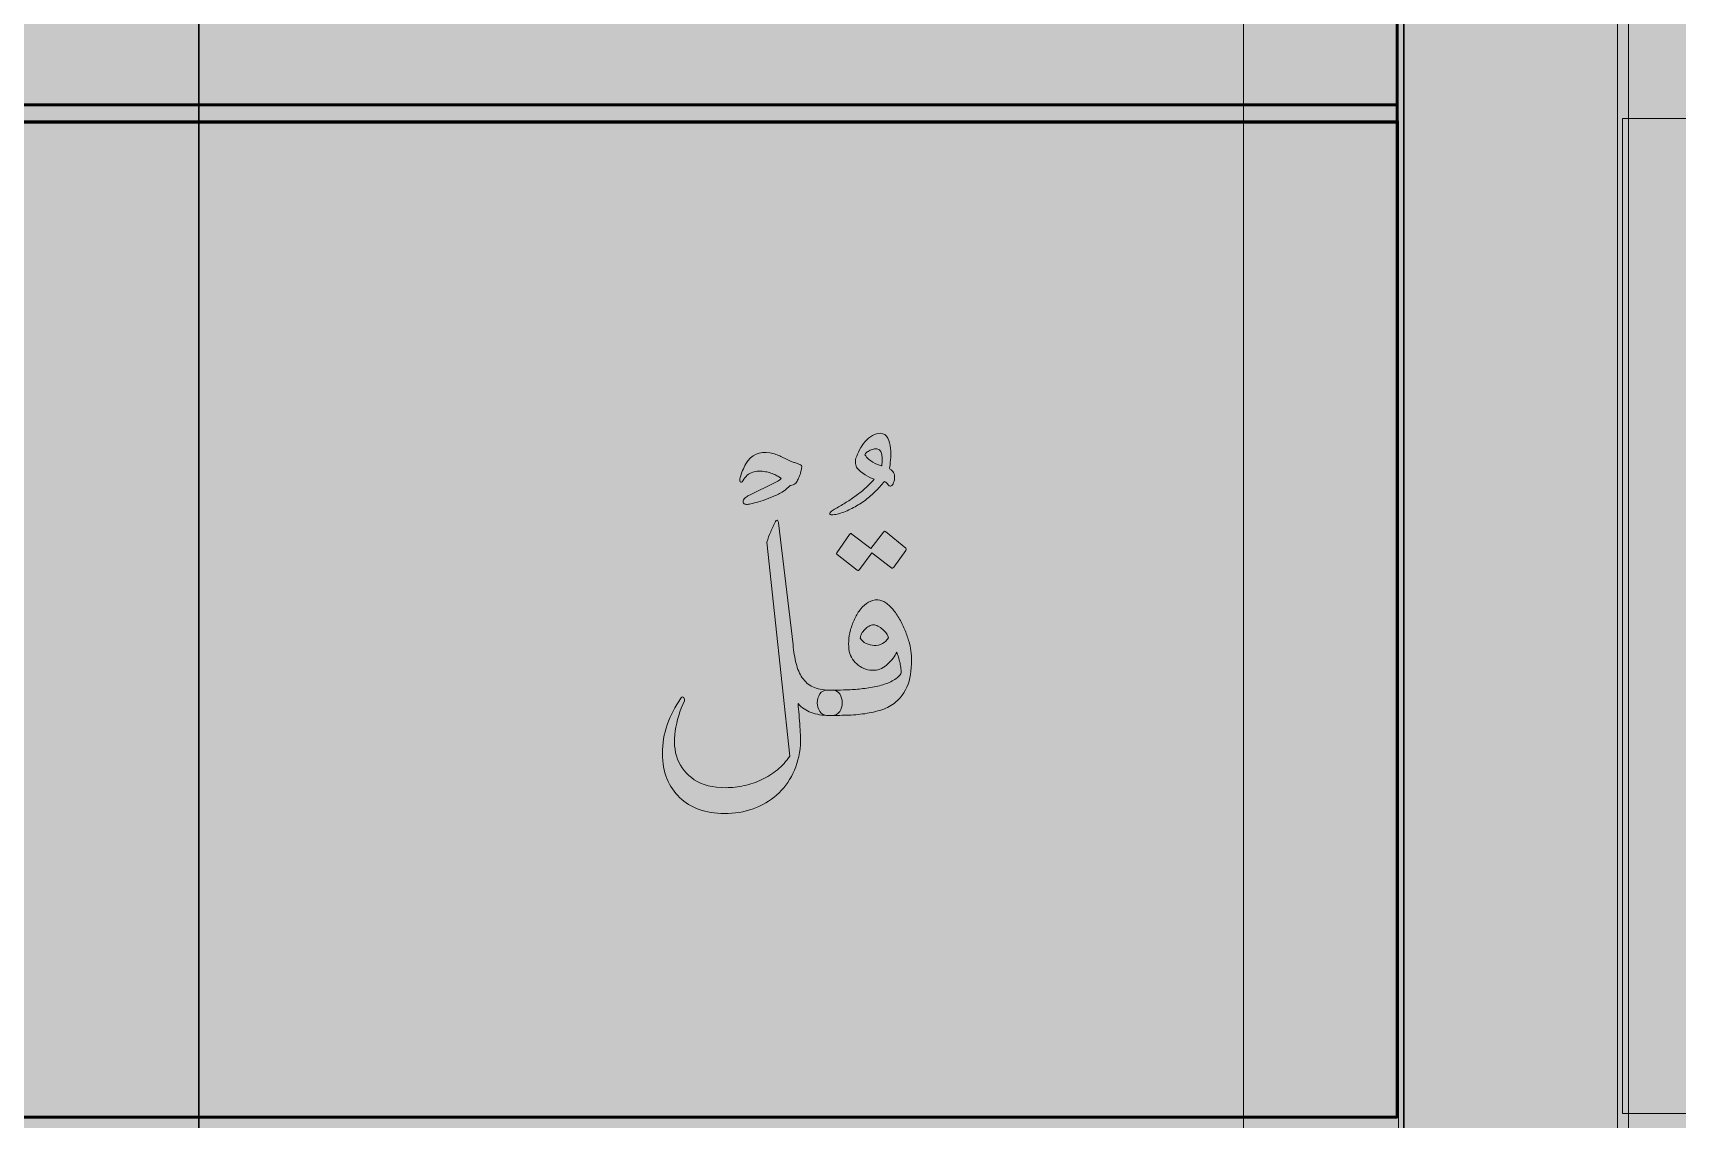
# Model space of a CAD drawing. Header units: inches. Extents: x -1481 to -429, y -1676 to -696.
# Drawn here: x -800.4 to -747.1, y -832.6 to -797.4 of the extents above; entities that cross this region are included whole.
import ezdxf

# ---------------------------------------------------------------- set-up
doc = ezdxf.new("R2010")
doc.units = ezdxf.units.IN
doc.header["$MEASUREMENT"] = 0
doc.layers.add('Layer 1', color=7, linetype='Continuous')

# ---------------------------------------------------------------- blocks, each defined once
blk = doc.blocks.new('block 233')
at = {"layer": 'Layer 1', "true_color": 0x009344}
h = blk.add_hatch(color=114, dxfattribs=at)
h.dxf.hatch_style = 2
h.paths.add_polyline_path([(-693.785, -985.727), (-933.785, -985.727), (-933.785, -695.727), (-693.785, -695.727)])
blk = doc.blocks.new('block 299')
at = {"layer": 'Layer 1', "color": 40, "lineweight": 30, "true_color": 0xf9a01b}
blk.add_lwpolyline([(-834.071, -776.717), (-795.008, -776.717), (-795.008, -979.845), (-834.071, -979.845), (-834.071, -776.717)], dxfattribs=at)
at = {"layer": 'Layer 1', "lineweight": 0}
blk.add_lwpolyline([(-910.189, -800.206), (-756.124, -800.206), (-756.124, -962.906), (-910.189, -962.906), (-910.189, -800.206)], dxfattribs=at)
at = {"layer": 'Layer 1', "color": 40, "lineweight": 30, "true_color": 0xf9a01b}
blk.add_open_spline([(-795.008, -776.717), (-795.008, -776.717), (-772.392, -776.717), (-772.392, -776.717), (-763.308, -776.717), (-755.945, -783.712), (-755.945, -792.342), (-755.945, -792.342), (-755.945, -979.845), (-755.945, -979.845), (-755.945, -979.845), (-795.008, -979.845), (-795.008, -979.845), (-795.008, -979.845), (-795.008, -776.717), (-795.008, -776.717)], degree=3, knots=[0, 0, 0, 0, 1, 1, 1, 2, 2, 2, 3, 3, 3, 4, 4, 4, 5, 5, 5, 5], dxfattribs=at)
blk = doc.blocks.new('block 298')
at = {"layer": 'Layer 1', "true_color": 0x49c6ea}
h = blk.add_hatch(color=133, dxfattribs=at)
h.dxf.hatch_style = 2
h.paths.add_polyline_path([(-918.978, -972.482), (-748.663, -972.482), (-748.663, -755.291), (-918.978, -755.291)])
h = blk.add_hatch(color=133, dxfattribs=at)
h.dxf.hatch_style = 2
h.paths.add_polyline_path([(-907.24, -967.404), (-761.143, -967.404), (-761.143, -765.838), (-907.24, -765.838)])
at = {"layer": 'Layer 1', "true_color": 0xffed96}
h = blk.add_hatch(color=41, dxfattribs=at)
h.dxf.hatch_style = 2
h.paths.add_polyline_path([(-756.165, -783.387), (-911.867, -783.387), (-911.867, -799.689), (-756.165, -799.689)])
at = {"layer": 'Layer 1', "true_color": 0xfff4c8}
h = blk.add_hatch(color=254, dxfattribs=at)
h.dxf.hatch_style = 2
h.paths.add_polyline_path([(-756.165, -799.689), (-904.844, -799.689), (-904.844, -800.24), (-756.165, -800.24)])
h = blk.add_hatch(color=254, dxfattribs=at)
h.dxf.hatch_style = 2
h.paths.add_polyline_path([(-911.867, -832.51), (-756.164, -832.51), (-756.164, -800.247), (-911.867, -800.247)])
at = {"layer": 'Layer 1', "lineweight": 0}
for points in [[(-918.978, -972.482), (-748.663, -972.482), (-748.663, -755.291), (-918.978, -755.291), (-918.978, -972.482)], [(-918.978, -972.482), (-748.663, -972.482), (-748.663, -755.291), (-918.978, -755.291), (-918.978, -972.482)], [(-907.24, -967.404), (-761.143, -967.404), (-761.143, -765.838), (-907.24, -765.838), (-907.24, -967.404)], [(-756.165, -783.387), (-911.867, -783.387), (-911.867, -799.689), (-756.165, -799.689), (-756.165, -783.387)], [(-756.165, -799.689), (-904.844, -799.689), (-904.844, -800.24), (-756.165, -800.24), (-756.165, -799.689)], [(-911.867, -832.51), (-756.164, -832.51), (-756.164, -800.247), (-911.867, -800.247), (-911.867, -832.51)]]:
    blk.add_lwpolyline(points, dxfattribs=at)
at = {"layer": 'Layer 1', "color": 44, "lineweight": 53, "true_color": 0xaf7e09}
for points in [[(-756.165, -783.387), (-911.867, -783.387), (-911.867, -799.689), (-756.165, -799.689), (-756.165, -783.387)], [(-756.165, -799.689), (-904.844, -799.689), (-904.844, -800.24), (-756.165, -800.24), (-756.165, -799.689)], [(-911.867, -832.51), (-756.164, -832.51), (-756.164, -800.247), (-911.867, -800.247), (-911.867, -832.51)]]:
    blk.add_lwpolyline(points, dxfattribs=at)
at = {"layer": 'Layer 1'}
blk.add_blockref('block 299', (0, 0), dxfattribs=at)
blk = doc.blocks.new('block 303')
at = {"layer": 'Layer 1', "lineweight": 0}
blk.add_lwpolyline([(-918.978, -972.482), (-748.663, -972.482), (-748.663, -755.291), (-918.978, -755.291), (-918.978, -972.482)], dxfattribs=at)
blk = doc.blocks.new('block 341')
at = {"layer": 'Layer 1', "true_color": 0x231f20}
h = blk.add_hatch(color=250, dxfattribs=at)
h.dxf.hatch_style = 2
edge = h.paths.add_edge_path()
edge.add_spline(control_points=[(-775.459, -811.412), (-775.466, -811.436), (-775.474, -811.478), (-775.485, -811.538), (-775.495, -811.597), (-775.513, -811.657), (-775.537, -811.716), (-775.558, -811.765), (-775.579, -811.813), (-775.6, -811.861), (-775.621, -811.908), (-775.649, -811.945), (-775.684, -811.973), (-775.691, -811.987), (-775.711, -811.999), (-775.744, -812.01), (-775.778, -812.02), (-775.805, -812.026), (-775.826, -812.026), (-775.829, -812.026), (-775.841, -812.035), (-775.86, -812.052), (-775.879, -812.07), (-775.902, -812.09), (-775.928, -812.112), (-775.954, -812.135), (-775.98, -812.157), (-776.004, -812.178), (-776.029, -812.199), (-776.048, -812.213), (-776.062, -812.22), (-776.167, -812.283), (-776.276, -812.339), (-776.39, -812.388), (-776.504, -812.437), (-776.613, -812.479), (-776.718, -812.514), (-776.823, -812.549), (-776.918, -812.577), (-777.002, -812.598), (-777.085, -812.619), (-777.15, -812.633), (-777.196, -812.64), (-777.241, -812.647), (-777.28, -812.645), (-777.311, -812.635), (-777.343, -812.624), (-777.362, -812.598), (-777.369, -812.556), (-777.372, -812.535), (-777.367, -812.514), (-777.353, -812.493), (-777.339, -812.472), (-777.322, -812.452), (-777.301, -812.433), (-777.28, -812.414), (-777.259, -812.397), (-777.238, -812.383), (-777.217, -812.369), (-777.199, -812.358), (-777.185, -812.351), (-777.185, -812.351), (-776.33, -811.931), (-776.33, -811.931), (-776.26, -811.9), (-776.21, -811.872), (-776.18, -811.848), (-776.15, -811.823), (-776.135, -811.807), (-776.135, -811.8), (-776.135, -811.797), (-776.151, -811.784), (-776.183, -811.763), (-776.214, -811.742), (-776.255, -811.72), (-776.303, -811.695), (-776.353, -811.671), (-776.407, -811.648), (-776.466, -811.627), (-776.526, -811.606), (-776.584, -811.592), (-776.639, -811.585), (-776.79, -811.557), (-776.928, -811.562), (-777.054, -811.601), (-777.18, -811.639), (-777.288, -811.732), (-777.379, -811.879), (-777.411, -811.928), (-777.437, -811.937), (-777.458, -811.908), (-777.479, -811.878), (-777.481, -811.833), (-777.463, -811.774), (-777.439, -811.697), (-777.412, -811.621), (-777.382, -811.546), (-777.352, -811.47), (-777.318, -811.4), (-777.28, -811.333), (-777.098, -811.029), (-776.837, -810.908), (-776.498, -810.971), (-776.428, -810.985), (-776.364, -811.002), (-776.306, -811.023), (-776.248, -811.044), (-776.193, -811.067), (-776.141, -811.092), (-776.088, -811.116), (-776.035, -811.142), (-775.981, -811.17), (-775.927, -811.198), (-775.868, -811.226), (-775.805, -811.254), (-775.791, -811.262), (-775.765, -811.27), (-775.726, -811.28), (-775.688, -811.291), (-775.649, -811.303), (-775.611, -811.317), (-775.572, -811.331), (-775.537, -811.346), (-775.506, -811.362), (-775.474, -811.378), (-775.459, -811.394), (-775.459, -811.412)], knot_values=[0, 0, 0, 0, 1, 1, 1, 2, 2, 2, 3, 3, 3, 4, 4, 4, 5, 5, 5, 6, 6, 6, 7, 7, 7, 8, 8, 8, 9, 9, 9, 10, 10, 10, 11, 11, 11, 12, 12, 12, 13, 13, 13, 14, 14, 14, 15, 15, 15, 16, 16, 16, 17, 17, 17, 18, 18, 18, 19, 19, 19, 20, 20, 20, 21, 21, 21, 22, 22, 22, 23, 23, 23, 24, 24, 24, 25, 25, 25, 26, 26, 26, 27, 27, 27, 28, 28, 28, 29, 29, 29, 30, 30, 30, 31, 31, 31, 32, 32, 32, 33, 33, 33, 34, 34, 34, 35, 35, 35, 36, 36, 36, 37, 37, 37, 38, 38, 38, 39, 39, 39, 40, 40, 40, 41, 41, 41, 42, 42, 42, 42], degree=3, periodic=1)
at = {"layer": 'Layer 1', "lineweight": 0}
blk.add_open_spline([(-775.459, -811.412), (-775.466, -811.436), (-775.474, -811.478), (-775.485, -811.538), (-775.495, -811.597), (-775.513, -811.657), (-775.537, -811.716), (-775.558, -811.765), (-775.579, -811.813), (-775.6, -811.861), (-775.621, -811.908), (-775.649, -811.945), (-775.684, -811.973), (-775.691, -811.987), (-775.711, -811.999), (-775.744, -812.01), (-775.778, -812.02), (-775.805, -812.026), (-775.826, -812.026), (-775.829, -812.026), (-775.841, -812.035), (-775.86, -812.052), (-775.879, -812.07), (-775.902, -812.09), (-775.928, -812.112), (-775.954, -812.135), (-775.98, -812.157), (-776.004, -812.178), (-776.029, -812.199), (-776.048, -812.213), (-776.062, -812.22), (-776.167, -812.283), (-776.276, -812.339), (-776.39, -812.388), (-776.504, -812.437), (-776.613, -812.479), (-776.718, -812.514), (-776.823, -812.549), (-776.918, -812.577), (-777.002, -812.598), (-777.085, -812.619), (-777.15, -812.633), (-777.196, -812.64), (-777.241, -812.647), (-777.28, -812.645), (-777.311, -812.635), (-777.343, -812.624), (-777.362, -812.598), (-777.369, -812.556), (-777.372, -812.535), (-777.367, -812.514), (-777.353, -812.493), (-777.339, -812.472), (-777.322, -812.452), (-777.301, -812.433), (-777.28, -812.414), (-777.259, -812.397), (-777.238, -812.383), (-777.217, -812.369), (-777.199, -812.358), (-777.185, -812.351), (-777.185, -812.351), (-776.33, -811.931), (-776.33, -811.931), (-776.26, -811.9), (-776.21, -811.872), (-776.18, -811.848), (-776.15, -811.823), (-776.135, -811.807), (-776.135, -811.8), (-776.135, -811.797), (-776.151, -811.784), (-776.183, -811.763), (-776.214, -811.742), (-776.255, -811.72), (-776.303, -811.695), (-776.353, -811.671), (-776.407, -811.648), (-776.466, -811.627), (-776.526, -811.606), (-776.584, -811.592), (-776.639, -811.585), (-776.79, -811.557), (-776.928, -811.562), (-777.054, -811.601), (-777.18, -811.639), (-777.288, -811.732), (-777.379, -811.879), (-777.411, -811.928), (-777.437, -811.937), (-777.458, -811.908), (-777.479, -811.878), (-777.481, -811.833), (-777.463, -811.774), (-777.439, -811.697), (-777.412, -811.621), (-777.382, -811.546), (-777.352, -811.47), (-777.318, -811.4), (-777.28, -811.333), (-777.098, -811.029), (-776.837, -810.908), (-776.498, -810.971), (-776.428, -810.985), (-776.364, -811.002), (-776.306, -811.023), (-776.248, -811.044), (-776.193, -811.067), (-776.141, -811.092), (-776.088, -811.116), (-776.035, -811.142), (-775.981, -811.17), (-775.927, -811.198), (-775.868, -811.226), (-775.805, -811.254), (-775.791, -811.262), (-775.765, -811.27), (-775.726, -811.28), (-775.688, -811.291), (-775.649, -811.303), (-775.611, -811.317), (-775.572, -811.331), (-775.537, -811.346), (-775.506, -811.362), (-775.474, -811.378), (-775.459, -811.394), (-775.459, -811.412)], degree=3, knots=[0, 0, 0, 0, 1, 1, 1, 2, 2, 2, 3, 3, 3, 4, 4, 4, 5, 5, 5, 6, 6, 6, 7, 7, 7, 8, 8, 8, 9, 9, 9, 10, 10, 10, 11, 11, 11, 12, 12, 12, 13, 13, 13, 14, 14, 14, 15, 15, 15, 16, 16, 16, 17, 17, 17, 18, 18, 18, 19, 19, 19, 20, 20, 20, 21, 21, 21, 22, 22, 22, 23, 23, 23, 24, 24, 24, 25, 25, 25, 26, 26, 26, 27, 27, 27, 28, 28, 28, 29, 29, 29, 30, 30, 30, 31, 31, 31, 32, 32, 32, 33, 33, 33, 34, 34, 34, 35, 35, 35, 36, 36, 36, 37, 37, 37, 38, 38, 38, 39, 39, 39, 40, 40, 40, 41, 41, 41, 42, 42, 42, 42], dxfattribs=at)
blk = doc.blocks.new('block 342')
at = {"layer": 'Layer 1', "true_color": 0x231f20}
h = blk.add_hatch(color=250, dxfattribs=at)
h.dxf.hatch_style = 2
edge = h.paths.add_edge_path()
edge.add_spline(control_points=[(-774.406, -812.8), (-774.29, -812.733), (-774.176, -812.667), (-774.064, -812.6), (-773.952, -812.534), (-773.844, -812.462), (-773.739, -812.385), (-773.631, -812.308), (-773.524, -812.224), (-773.419, -812.133), (-773.314, -812.042), (-773.212, -811.939), (-773.114, -811.823), (-773.209, -811.796), (-773.309, -811.748), (-773.414, -811.682), (-773.519, -811.615), (-773.603, -811.544), (-773.666, -811.467), (-773.697, -811.428), (-773.716, -811.378), (-773.723, -811.317), (-773.73, -811.256), (-773.725, -811.199), (-773.708, -811.146), (-773.68, -811.062), (-773.64, -810.971), (-773.59, -810.874), (-773.539, -810.775), (-773.478, -810.686), (-773.408, -810.606), (-773.338, -810.525), (-773.261, -810.46), (-773.175, -810.409), (-773.089, -810.358), (-773.003, -810.335), (-772.915, -810.338), (-772.807, -810.345), (-772.728, -810.397), (-772.679, -810.493), (-772.63, -810.589), (-772.6, -810.7), (-772.59, -810.826), (-772.576, -810.952), (-772.575, -811.077), (-772.587, -811.199), (-772.599, -811.321), (-772.609, -811.411), (-772.616, -811.467), (-772.616, -811.484), (-772.611, -811.498), (-772.6, -811.509), (-772.558, -811.533), (-772.529, -811.556), (-772.513, -811.577), (-772.498, -811.598), (-772.485, -811.622), (-772.474, -811.65), (-772.453, -811.703), (-772.449, -811.766), (-772.461, -811.839), (-772.473, -811.913), (-772.495, -811.969), (-772.527, -812.007), (-772.555, -812.042), (-772.579, -812.059), (-772.6, -812.057), (-772.621, -812.055), (-772.642, -812.039), (-772.663, -812.007), (-772.681, -811.986), (-772.697, -811.966), (-772.713, -811.947), (-772.729, -811.927), (-772.752, -811.911), (-772.784, -811.897), (-772.882, -812.016), (-772.986, -812.13), (-773.096, -812.238), (-773.206, -812.347), (-773.323, -812.446), (-773.445, -812.537), (-773.571, -812.625), (-773.702, -812.704), (-773.839, -812.774), (-773.975, -812.844), (-774.119, -812.901), (-774.269, -812.947), (-774.329, -812.964), (-774.39, -812.975), (-774.453, -812.981), (-774.516, -812.986), (-774.551, -812.98), (-774.558, -812.962), (-774.565, -812.941), (-774.553, -812.916), (-774.521, -812.886), (-774.49, -812.857), (-774.451, -812.828), (-774.406, -812.8)], knot_values=[0, 0, 0, 0, 1, 1, 1, 2, 2, 2, 3, 3, 3, 4, 4, 4, 5, 5, 5, 6, 6, 6, 7, 7, 7, 8, 8, 8, 9, 9, 9, 10, 10, 10, 11, 11, 11, 12, 12, 12, 13, 13, 13, 14, 14, 14, 15, 15, 15, 16, 16, 16, 17, 17, 17, 18, 18, 18, 19, 19, 19, 20, 20, 20, 21, 21, 21, 22, 22, 22, 23, 23, 23, 24, 24, 24, 25, 25, 25, 26, 26, 26, 27, 27, 27, 28, 28, 28, 29, 29, 29, 30, 30, 30, 31, 31, 31, 32, 32, 32, 33, 33, 33, 33], degree=3, periodic=1)
edge = h.paths.add_edge_path()
edge.add_spline(control_points=[(-773.419, -811.036), (-773.345, -811.138), (-773.258, -811.217), (-773.157, -811.275), (-773.055, -811.333), (-772.962, -811.372), (-772.878, -811.393), (-772.878, -811.393), (-772.868, -811.393), (-772.868, -811.393), (-772.868, -811.365), (-772.866, -811.327), (-772.863, -811.28), (-772.859, -811.233), (-772.858, -811.185), (-772.86, -811.136), (-772.862, -811.087), (-772.869, -811.04), (-772.881, -810.994), (-772.893, -810.949), (-772.915, -810.91), (-772.947, -810.879), (-772.975, -810.854), (-773.014, -810.843), (-773.065, -810.845), (-773.115, -810.846), (-773.165, -810.856), (-773.214, -810.874), (-773.263, -810.891), (-773.308, -810.915), (-773.348, -810.944), (-773.388, -810.974), (-773.412, -811.005), (-773.419, -811.036)], knot_values=[0, 0, 0, 0, 1, 1, 1, 2, 2, 2, 3, 3, 3, 4, 4, 4, 5, 5, 5, 6, 6, 6, 7, 7, 7, 8, 8, 8, 9, 9, 9, 10, 10, 10, 11, 11, 11, 11], degree=3, periodic=1)
at = {"layer": 'Layer 1', "lineweight": 0}
for points, knots in [([(-774.406, -812.8), (-774.29, -812.733), (-774.176, -812.667), (-774.064, -812.6), (-773.952, -812.534), (-773.844, -812.462), (-773.739, -812.385), (-773.631, -812.308), (-773.524, -812.224), (-773.419, -812.133), (-773.314, -812.042), (-773.212, -811.939), (-773.114, -811.823), (-773.209, -811.796), (-773.309, -811.748), (-773.414, -811.682), (-773.519, -811.615), (-773.603, -811.544), (-773.666, -811.467), (-773.697, -811.428), (-773.716, -811.378), (-773.723, -811.317), (-773.73, -811.256), (-773.725, -811.199), (-773.708, -811.146), (-773.68, -811.062), (-773.64, -810.971), (-773.59, -810.874), (-773.539, -810.775), (-773.478, -810.686), (-773.408, -810.606), (-773.338, -810.525), (-773.261, -810.46), (-773.175, -810.409), (-773.089, -810.358), (-773.003, -810.335), (-772.915, -810.338), (-772.807, -810.345), (-772.728, -810.397), (-772.679, -810.493), (-772.63, -810.589), (-772.6, -810.7), (-772.59, -810.826), (-772.576, -810.952), (-772.575, -811.077), (-772.587, -811.199), (-772.599, -811.321), (-772.609, -811.411), (-772.616, -811.467), (-772.616, -811.484), (-772.611, -811.498), (-772.6, -811.509), (-772.558, -811.533), (-772.529, -811.556), (-772.513, -811.577), (-772.498, -811.598), (-772.485, -811.622), (-772.474, -811.65), (-772.453, -811.703), (-772.449, -811.766), (-772.461, -811.839), (-772.473, -811.913), (-772.495, -811.969), (-772.527, -812.007), (-772.555, -812.042), (-772.579, -812.059), (-772.6, -812.057), (-772.621, -812.055), (-772.642, -812.039), (-772.663, -812.007), (-772.681, -811.986), (-772.697, -811.966), (-772.713, -811.947), (-772.729, -811.927), (-772.752, -811.911), (-772.784, -811.897), (-772.882, -812.016), (-772.986, -812.13), (-773.096, -812.238), (-773.206, -812.347), (-773.323, -812.446), (-773.445, -812.537), (-773.571, -812.625), (-773.702, -812.704), (-773.839, -812.774), (-773.975, -812.844), (-774.119, -812.901), (-774.269, -812.947), (-774.329, -812.964), (-774.39, -812.975), (-774.453, -812.981), (-774.516, -812.986), (-774.551, -812.98), (-774.558, -812.962), (-774.565, -812.941), (-774.553, -812.916), (-774.521, -812.886), (-774.49, -812.857), (-774.451, -812.828), (-774.406, -812.8)], [0, 0, 0, 0, 1, 1, 1, 2, 2, 2, 3, 3, 3, 4, 4, 4, 5, 5, 5, 6, 6, 6, 7, 7, 7, 8, 8, 8, 9, 9, 9, 10, 10, 10, 11, 11, 11, 12, 12, 12, 13, 13, 13, 14, 14, 14, 15, 15, 15, 16, 16, 16, 17, 17, 17, 18, 18, 18, 19, 19, 19, 20, 20, 20, 21, 21, 21, 22, 22, 22, 23, 23, 23, 24, 24, 24, 25, 25, 25, 26, 26, 26, 27, 27, 27, 28, 28, 28, 29, 29, 29, 30, 30, 30, 31, 31, 31, 32, 32, 32, 33, 33, 33, 33]), ([(-773.419, -811.036), (-773.345, -811.138), (-773.258, -811.217), (-773.157, -811.275), (-773.055, -811.333), (-772.962, -811.372), (-772.878, -811.393), (-772.878, -811.393), (-772.868, -811.393), (-772.868, -811.393), (-772.868, -811.365), (-772.866, -811.327), (-772.863, -811.28), (-772.859, -811.233), (-772.858, -811.185), (-772.86, -811.136), (-772.862, -811.087), (-772.869, -811.04), (-772.881, -810.994), (-772.893, -810.949), (-772.915, -810.91), (-772.947, -810.879), (-772.975, -810.854), (-773.014, -810.843), (-773.065, -810.845), (-773.115, -810.846), (-773.165, -810.856), (-773.214, -810.874), (-773.263, -810.891), (-773.308, -810.915), (-773.348, -810.944), (-773.388, -810.974), (-773.412, -811.005), (-773.419, -811.036)], [0, 0, 0, 0, 1, 1, 1, 2, 2, 2, 3, 3, 3, 4, 4, 4, 5, 5, 5, 6, 6, 6, 7, 7, 7, 8, 8, 8, 9, 9, 9, 10, 10, 10, 11, 11, 11, 11])]:
    blk.add_open_spline(points, degree=3, knots=knots, dxfattribs=at)
blk = doc.blocks.new('block 297')
at = {"layer": 'Layer 1', "true_color": 0x231f20}
h = blk.add_hatch(color=250, dxfattribs=at)
h.dxf.hatch_style = 2
edge = h.paths.add_edge_path()
edge.add_spline(control_points=[(-775.852, -820.804), (-775.852, -820.804), (-776.597, -813.871), (-776.597, -813.871), (-776.562, -813.755), (-776.52, -813.643), (-776.471, -813.532), (-776.422, -813.422), (-776.371, -813.309), (-776.319, -813.194), (-776.305, -813.169), (-776.287, -813.156), (-776.264, -813.154), (-776.241, -813.153), (-776.226, -813.182), (-776.219, -813.241), (-776.219, -813.241), (-775.747, -817.193), (-775.747, -817.193), (-775.726, -817.417), (-775.693, -817.62), (-775.647, -817.802), (-775.602, -817.984), (-775.535, -818.138), (-775.448, -818.264), (-775.36, -818.393), (-775.246, -818.492), (-775.106, -818.56), (-774.967, -818.629), (-774.792, -818.663), (-774.582, -818.663), (-774.582, -818.663), (-774.487, -818.663), (-774.487, -818.663), (-774.375, -818.663), (-774.291, -818.706), (-774.235, -818.791), (-774.179, -818.877), (-774.151, -818.972), (-774.151, -819.077), (-774.151, -819.179), (-774.179, -819.273), (-774.235, -819.358), (-774.291, -819.444), (-774.375, -819.487), (-774.487, -819.487), (-774.487, -819.487), (-774.582, -819.487), (-774.582, -819.487), (-774.799, -819.487), (-774.991, -819.455), (-775.159, -819.392), (-775.327, -819.329), (-775.469, -819.233), (-775.584, -819.104), (-775.574, -819.216), (-775.563, -819.337), (-775.553, -819.468), (-775.542, -819.6), (-775.533, -819.727), (-775.524, -819.852), (-775.515, -819.976), (-775.509, -820.09), (-775.505, -820.195), (-775.502, -820.3), (-775.502, -820.382), (-775.505, -820.442), (-775.533, -820.785), (-775.615, -821.093), (-775.749, -821.366), (-775.884, -821.639), (-776.061, -821.872), (-776.28, -822.066), (-776.498, -822.261), (-776.752, -822.409), (-777.041, -822.513), (-777.329, -822.616), (-777.642, -822.667), (-777.977, -822.667), (-778.275, -822.667), (-778.546, -822.623), (-778.791, -822.534), (-779.036, -822.444), (-779.247, -822.316), (-779.423, -822.148), (-779.6, -821.98), (-779.737, -821.776), (-779.835, -821.536), (-779.933, -821.297), (-779.982, -821.026), (-779.982, -820.725), (-779.982, -820.4), (-779.93, -820.088), (-779.825, -819.789), (-779.72, -819.489), (-779.573, -819.202), (-779.384, -818.925), (-779.363, -818.894), (-779.345, -818.879), (-779.329, -818.881), (-779.313, -818.882), (-779.3, -818.892), (-779.29, -818.909), (-779.279, -818.927), (-779.272, -818.947), (-779.269, -818.97), (-779.265, -818.993), (-779.265, -819.007), (-779.269, -819.014), (-779.415, -819.326), (-779.515, -819.65), (-779.568, -819.988), (-779.62, -820.326), (-779.594, -820.631), (-779.489, -820.904), (-779.384, -821.177), (-779.205, -821.399), (-778.951, -821.57), (-778.697, -821.742), (-778.354, -821.828), (-777.92, -821.828), (-777.724, -821.828), (-777.527, -821.806), (-777.329, -821.762), (-777.132, -821.718), (-776.942, -821.653), (-776.76, -821.568), (-776.578, -821.482), (-776.409, -821.375), (-776.253, -821.248), (-776.098, -821.12), (-775.964, -820.972), (-775.852, -820.804)], knot_values=[0, 0, 0, 0, 1, 1, 1, 2, 2, 2, 3, 3, 3, 4, 4, 4, 5, 5, 5, 6, 6, 6, 7, 7, 7, 8, 8, 8, 9, 9, 9, 10, 10, 10, 11, 11, 11, 12, 12, 12, 13, 13, 13, 14, 14, 14, 15, 15, 15, 16, 16, 16, 17, 17, 17, 18, 18, 18, 19, 19, 19, 20, 20, 20, 21, 21, 21, 22, 22, 22, 23, 23, 23, 24, 24, 24, 25, 25, 25, 26, 26, 26, 27, 27, 27, 28, 28, 28, 29, 29, 29, 30, 30, 30, 31, 31, 31, 32, 32, 32, 33, 33, 33, 34, 34, 34, 35, 35, 35, 36, 36, 36, 37, 37, 37, 38, 38, 38, 39, 39, 39, 40, 40, 40, 41, 41, 41, 42, 42, 42, 43, 43, 43, 44, 44, 44, 44], degree=3, periodic=1)
h = blk.add_hatch(color=250, dxfattribs=at)
h.dxf.hatch_style = 2
edge = h.paths.add_edge_path()
edge.add_spline(control_points=[(-774.579, -818.663), (-774.516, -818.663), (-774.423, -818.663), (-774.3, -818.663), (-774.178, -818.663), (-774.042, -818.659), (-773.891, -818.652), (-773.741, -818.645), (-773.583, -818.631), (-773.419, -818.61), (-773.254, -818.589), (-773.096, -818.56), (-772.944, -818.521), (-772.791, -818.483), (-772.654, -818.432), (-772.532, -818.369), (-772.409, -818.306), (-772.315, -818.227), (-772.248, -818.133), (-772.241, -818.091), (-772.241, -818.038), (-772.248, -817.975), (-772.255, -817.912), (-772.266, -817.848), (-772.28, -817.784), (-772.294, -817.719), (-772.31, -817.656), (-772.33, -817.595), (-772.349, -817.534), (-772.367, -817.482), (-772.385, -817.44), (-772.416, -817.503), (-772.456, -817.568), (-772.505, -817.634), (-772.554, -817.701), (-772.61, -817.762), (-772.673, -817.818), (-772.736, -817.874), (-772.805, -817.921), (-772.881, -817.959), (-772.956, -817.998), (-773.036, -818.019), (-773.12, -818.022), (-773.214, -818.029), (-773.305, -818.017), (-773.392, -817.986), (-773.48, -817.954), (-773.56, -817.911), (-773.631, -817.857), (-773.703, -817.803), (-773.764, -817.737), (-773.815, -817.66), (-773.866, -817.583), (-773.902, -817.499), (-773.923, -817.408), (-773.944, -817.31), (-773.951, -817.201), (-773.944, -817.08), (-773.937, -816.96), (-773.916, -816.837), (-773.883, -816.713), (-773.85, -816.589), (-773.805, -816.467), (-773.749, -816.348), (-773.693, -816.229), (-773.628, -816.124), (-773.553, -816.033), (-773.477, -815.942), (-773.393, -815.87), (-773.301, -815.815), (-773.208, -815.761), (-773.109, -815.736), (-773.004, -815.739), (-772.913, -815.743), (-772.824, -815.775), (-772.736, -815.836), (-772.649, -815.898), (-772.566, -815.977), (-772.487, -816.075), (-772.408, -816.173), (-772.336, -816.284), (-772.269, -816.409), (-772.203, -816.533), (-772.145, -816.658), (-772.096, -816.784), (-772.047, -816.91), (-772.007, -817.031), (-771.975, -817.149), (-771.944, -817.266), (-771.925, -817.368), (-771.918, -817.456), (-771.893, -817.792), (-771.917, -818.097), (-771.988, -818.371), (-772.06, -818.646), (-772.205, -818.874), (-772.421, -819.056), (-772.547, -819.161), (-772.697, -819.243), (-772.87, -819.3), (-773.043, -819.358), (-773.227, -819.401), (-773.421, -819.429), (-773.615, -819.457), (-773.812, -819.474), (-774.012, -819.479), (-774.211, -819.484), (-774.4, -819.487), (-774.579, -819.487), (-774.579, -819.487), (-774.626, -819.487), (-774.626, -819.487), (-774.738, -819.487), (-774.822, -819.444), (-774.878, -819.358), (-774.934, -819.272), (-774.962, -819.178), (-774.962, -819.075), (-774.962, -818.972), (-774.934, -818.877), (-774.878, -818.791), (-774.822, -818.706), (-774.738, -818.663), (-774.626, -818.663), (-774.626, -818.663), (-774.579, -818.663), (-774.579, -818.663)], knot_values=[0, 0, 0, 0, 1, 1, 1, 2, 2, 2, 3, 3, 3, 4, 4, 4, 5, 5, 5, 6, 6, 6, 7, 7, 7, 8, 8, 8, 9, 9, 9, 10, 10, 10, 11, 11, 11, 12, 12, 12, 13, 13, 13, 14, 14, 14, 15, 15, 15, 16, 16, 16, 17, 17, 17, 18, 18, 18, 19, 19, 19, 20, 20, 20, 21, 21, 21, 22, 22, 22, 23, 23, 23, 24, 24, 24, 25, 25, 25, 26, 26, 26, 27, 27, 27, 28, 28, 28, 29, 29, 29, 30, 30, 30, 31, 31, 31, 32, 32, 32, 33, 33, 33, 34, 34, 34, 35, 35, 35, 36, 36, 36, 37, 37, 37, 38, 38, 38, 39, 39, 39, 40, 40, 40, 41, 41, 41, 42, 42, 42, 42], degree=3, periodic=1)
edge = h.paths.add_edge_path()
edge.add_spline(control_points=[(-772.484, -814.679), (-772.502, -814.7), (-772.516, -814.712), (-772.526, -814.713), (-772.537, -814.715), (-772.556, -814.705), (-772.584, -814.684), (-772.584, -814.684), (-773.193, -814.212), (-773.193, -814.212), (-773.193, -814.212), (-773.592, -814.758), (-773.592, -814.758), (-773.616, -814.789), (-773.643, -814.795), (-773.671, -814.774), (-773.671, -814.774), (-774.321, -814.27), (-774.321, -814.27), (-774.346, -814.252), (-774.349, -814.233), (-774.332, -814.212), (-774.332, -814.212), (-773.917, -813.619), (-773.917, -813.619), (-773.903, -813.598), (-773.891, -813.587), (-773.881, -813.587), (-773.87, -813.587), (-773.858, -813.595), (-773.844, -813.608), (-773.844, -813.608), (-773.23, -814.076), (-773.23, -814.076), (-773.23, -814.076), (-772.81, -813.54), (-772.81, -813.54), (-772.789, -813.512), (-772.768, -813.507), (-772.747, -813.524), (-772.747, -813.524), (-772.096, -814.065), (-772.096, -814.065), (-772.072, -814.083), (-772.072, -814.107), (-772.096, -814.139), (-772.096, -814.139), (-772.484, -814.679), (-772.484, -814.679)], knot_values=[0, 0, 0, 0, 1, 1, 1, 2, 2, 2, 3, 3, 3, 4, 4, 4, 5, 5, 5, 6, 6, 6, 7, 7, 7, 8, 8, 8, 9, 9, 9, 10, 10, 10, 11, 11, 11, 12, 12, 12, 13, 13, 13, 14, 14, 14, 15, 15, 15, 16, 16, 16, 16], degree=3, periodic=1)
edge = h.paths.add_edge_path()
edge.add_spline(control_points=[(-772.658, -816.967), (-772.661, -816.926), (-772.68, -816.88), (-772.715, -816.831), (-772.75, -816.782), (-772.792, -816.737), (-772.841, -816.695), (-772.89, -816.653), (-772.942, -816.618), (-772.996, -816.59), (-773.05, -816.562), (-773.099, -816.548), (-773.14, -816.548), (-773.186, -816.548), (-773.233, -816.562), (-773.282, -816.59), (-773.331, -816.618), (-773.377, -816.653), (-773.419, -816.697), (-773.461, -816.741), (-773.496, -816.788), (-773.524, -816.839), (-773.552, -816.89), (-773.566, -816.936), (-773.566, -816.978), (-773.524, -817.055), (-773.462, -817.114), (-773.379, -817.154), (-773.297, -817.194), (-773.21, -817.215), (-773.117, -817.217), (-773.024, -817.219), (-772.936, -817.198), (-772.852, -817.156), (-772.768, -817.114), (-772.703, -817.051), (-772.658, -816.967)], knot_values=[0, 0, 0, 0, 1, 1, 1, 2, 2, 2, 3, 3, 3, 4, 4, 4, 5, 5, 5, 6, 6, 6, 7, 7, 7, 8, 8, 8, 9, 9, 9, 10, 10, 10, 11, 11, 11, 12, 12, 12, 12], degree=3, periodic=1)
at = {"layer": 'Layer 1', "lineweight": 0}
blk.add_lwpolyline([(-918.978, -972.482), (-748.663, -972.482), (-748.663, -755.291), (-918.978, -755.291), (-918.978, -972.482)], dxfattribs=at)
for points, knots in [([(-775.852, -820.804), (-775.852, -820.804), (-776.597, -813.871), (-776.597, -813.871), (-776.562, -813.755), (-776.52, -813.643), (-776.471, -813.532), (-776.422, -813.422), (-776.371, -813.309), (-776.319, -813.194), (-776.305, -813.169), (-776.287, -813.156), (-776.264, -813.154), (-776.241, -813.153), (-776.226, -813.182), (-776.219, -813.241), (-776.219, -813.241), (-775.747, -817.193), (-775.747, -817.193), (-775.726, -817.417), (-775.693, -817.62), (-775.647, -817.802), (-775.602, -817.984), (-775.535, -818.138), (-775.448, -818.264), (-775.36, -818.393), (-775.246, -818.492), (-775.106, -818.56), (-774.967, -818.629), (-774.792, -818.663), (-774.582, -818.663), (-774.582, -818.663), (-774.487, -818.663), (-774.487, -818.663), (-774.375, -818.663), (-774.291, -818.706), (-774.235, -818.791), (-774.179, -818.877), (-774.151, -818.972), (-774.151, -819.077), (-774.151, -819.179), (-774.179, -819.273), (-774.235, -819.358), (-774.291, -819.444), (-774.375, -819.487), (-774.487, -819.487), (-774.487, -819.487), (-774.582, -819.487), (-774.582, -819.487), (-774.799, -819.487), (-774.991, -819.455), (-775.159, -819.392), (-775.327, -819.329), (-775.469, -819.233), (-775.584, -819.104), (-775.574, -819.216), (-775.563, -819.337), (-775.553, -819.468), (-775.542, -819.6), (-775.533, -819.727), (-775.524, -819.852), (-775.515, -819.976), (-775.509, -820.09), (-775.505, -820.195), (-775.502, -820.3), (-775.502, -820.382), (-775.505, -820.442), (-775.533, -820.785), (-775.615, -821.093), (-775.749, -821.366), (-775.884, -821.639), (-776.061, -821.872), (-776.28, -822.066), (-776.498, -822.261), (-776.752, -822.409), (-777.041, -822.513), (-777.329, -822.616), (-777.642, -822.667), (-777.977, -822.667), (-778.275, -822.667), (-778.546, -822.623), (-778.791, -822.534), (-779.036, -822.444), (-779.247, -822.316), (-779.423, -822.148), (-779.6, -821.98), (-779.737, -821.776), (-779.835, -821.536), (-779.933, -821.297), (-779.982, -821.026), (-779.982, -820.725), (-779.982, -820.4), (-779.93, -820.088), (-779.825, -819.789), (-779.72, -819.489), (-779.573, -819.202), (-779.384, -818.925), (-779.363, -818.894), (-779.345, -818.879), (-779.329, -818.881), (-779.313, -818.882), (-779.3, -818.892), (-779.29, -818.909), (-779.279, -818.927), (-779.272, -818.947), (-779.269, -818.97), (-779.265, -818.993), (-779.265, -819.007), (-779.269, -819.014), (-779.415, -819.326), (-779.515, -819.65), (-779.568, -819.988), (-779.62, -820.326), (-779.594, -820.631), (-779.489, -820.904), (-779.384, -821.177), (-779.205, -821.399), (-778.951, -821.57), (-778.697, -821.742), (-778.354, -821.828), (-777.92, -821.828), (-777.724, -821.828), (-777.527, -821.806), (-777.329, -821.762), (-777.132, -821.718), (-776.942, -821.653), (-776.76, -821.568), (-776.578, -821.482), (-776.409, -821.375), (-776.253, -821.248), (-776.098, -821.12), (-775.964, -820.972), (-775.852, -820.804)], [0, 0, 0, 0, 1, 1, 1, 2, 2, 2, 3, 3, 3, 4, 4, 4, 5, 5, 5, 6, 6, 6, 7, 7, 7, 8, 8, 8, 9, 9, 9, 10, 10, 10, 11, 11, 11, 12, 12, 12, 13, 13, 13, 14, 14, 14, 15, 15, 15, 16, 16, 16, 17, 17, 17, 18, 18, 18, 19, 19, 19, 20, 20, 20, 21, 21, 21, 22, 22, 22, 23, 23, 23, 24, 24, 24, 25, 25, 25, 26, 26, 26, 27, 27, 27, 28, 28, 28, 29, 29, 29, 30, 30, 30, 31, 31, 31, 32, 32, 32, 33, 33, 33, 34, 34, 34, 35, 35, 35, 36, 36, 36, 37, 37, 37, 38, 38, 38, 39, 39, 39, 40, 40, 40, 41, 41, 41, 42, 42, 42, 43, 43, 43, 44, 44, 44, 44]), ([(-772.484, -814.679), (-772.502, -814.7), (-772.516, -814.712), (-772.526, -814.713), (-772.537, -814.715), (-772.556, -814.705), (-772.584, -814.684), (-772.584, -814.684), (-773.193, -814.212), (-773.193, -814.212), (-773.193, -814.212), (-773.592, -814.758), (-773.592, -814.758), (-773.616, -814.789), (-773.643, -814.795), (-773.671, -814.774), (-773.671, -814.774), (-774.321, -814.27), (-774.321, -814.27), (-774.346, -814.252), (-774.349, -814.233), (-774.332, -814.212), (-774.332, -814.212), (-773.917, -813.619), (-773.917, -813.619), (-773.903, -813.598), (-773.891, -813.587), (-773.881, -813.587), (-773.87, -813.587), (-773.858, -813.595), (-773.844, -813.608), (-773.844, -813.608), (-773.23, -814.076), (-773.23, -814.076), (-773.23, -814.076), (-772.81, -813.54), (-772.81, -813.54), (-772.789, -813.512), (-772.768, -813.507), (-772.747, -813.524), (-772.747, -813.524), (-772.096, -814.065), (-772.096, -814.065), (-772.072, -814.083), (-772.072, -814.107), (-772.096, -814.139), (-772.096, -814.139), (-772.484, -814.679), (-772.484, -814.679)], [0, 0, 0, 0, 1, 1, 1, 2, 2, 2, 3, 3, 3, 4, 4, 4, 5, 5, 5, 6, 6, 6, 7, 7, 7, 8, 8, 8, 9, 9, 9, 10, 10, 10, 11, 11, 11, 12, 12, 12, 13, 13, 13, 14, 14, 14, 15, 15, 15, 16, 16, 16, 16]), ([(-774.579, -818.663), (-774.516, -818.663), (-774.423, -818.663), (-774.3, -818.663), (-774.178, -818.663), (-774.042, -818.659), (-773.891, -818.652), (-773.741, -818.645), (-773.583, -818.631), (-773.419, -818.61), (-773.254, -818.589), (-773.096, -818.56), (-772.944, -818.521), (-772.791, -818.483), (-772.654, -818.432), (-772.532, -818.369), (-772.409, -818.306), (-772.315, -818.227), (-772.248, -818.133), (-772.241, -818.091), (-772.241, -818.038), (-772.248, -817.975), (-772.255, -817.912), (-772.266, -817.848), (-772.28, -817.784), (-772.294, -817.719), (-772.31, -817.656), (-772.33, -817.595), (-772.349, -817.534), (-772.367, -817.482), (-772.385, -817.44), (-772.416, -817.503), (-772.456, -817.568), (-772.505, -817.634), (-772.554, -817.701), (-772.61, -817.762), (-772.673, -817.818), (-772.736, -817.874), (-772.805, -817.921), (-772.881, -817.959), (-772.956, -817.998), (-773.036, -818.019), (-773.12, -818.022), (-773.214, -818.029), (-773.305, -818.017), (-773.392, -817.986), (-773.48, -817.954), (-773.56, -817.911), (-773.631, -817.857), (-773.703, -817.803), (-773.764, -817.737), (-773.815, -817.66), (-773.866, -817.583), (-773.902, -817.499), (-773.923, -817.408), (-773.944, -817.31), (-773.951, -817.201), (-773.944, -817.08), (-773.937, -816.96), (-773.916, -816.837), (-773.883, -816.713), (-773.85, -816.589), (-773.805, -816.467), (-773.749, -816.348), (-773.693, -816.229), (-773.628, -816.124), (-773.553, -816.033), (-773.477, -815.942), (-773.393, -815.87), (-773.301, -815.815), (-773.208, -815.761), (-773.109, -815.736), (-773.004, -815.739), (-772.913, -815.743), (-772.824, -815.775), (-772.736, -815.836), (-772.649, -815.898), (-772.566, -815.977), (-772.487, -816.075), (-772.408, -816.173), (-772.336, -816.284), (-772.269, -816.409), (-772.203, -816.533), (-772.145, -816.658), (-772.096, -816.784), (-772.047, -816.91), (-772.007, -817.031), (-771.975, -817.149), (-771.944, -817.266), (-771.925, -817.368), (-771.918, -817.456), (-771.893, -817.792), (-771.917, -818.097), (-771.988, -818.371), (-772.06, -818.646), (-772.205, -818.874), (-772.421, -819.056), (-772.547, -819.161), (-772.697, -819.243), (-772.87, -819.3), (-773.043, -819.358), (-773.227, -819.401), (-773.421, -819.429), (-773.615, -819.457), (-773.812, -819.474), (-774.012, -819.479), (-774.211, -819.484), (-774.4, -819.487), (-774.579, -819.487), (-774.579, -819.487), (-774.626, -819.487), (-774.626, -819.487), (-774.738, -819.487), (-774.822, -819.444), (-774.878, -819.358), (-774.934, -819.272), (-774.962, -819.178), (-774.962, -819.075), (-774.962, -818.972), (-774.934, -818.877), (-774.878, -818.791), (-774.822, -818.706), (-774.738, -818.663), (-774.626, -818.663), (-774.626, -818.663), (-774.579, -818.663), (-774.579, -818.663)], [0, 0, 0, 0, 1, 1, 1, 2, 2, 2, 3, 3, 3, 4, 4, 4, 5, 5, 5, 6, 6, 6, 7, 7, 7, 8, 8, 8, 9, 9, 9, 10, 10, 10, 11, 11, 11, 12, 12, 12, 13, 13, 13, 14, 14, 14, 15, 15, 15, 16, 16, 16, 17, 17, 17, 18, 18, 18, 19, 19, 19, 20, 20, 20, 21, 21, 21, 22, 22, 22, 23, 23, 23, 24, 24, 24, 25, 25, 25, 26, 26, 26, 27, 27, 27, 28, 28, 28, 29, 29, 29, 30, 30, 30, 31, 31, 31, 32, 32, 32, 33, 33, 33, 34, 34, 34, 35, 35, 35, 36, 36, 36, 37, 37, 37, 38, 38, 38, 39, 39, 39, 40, 40, 40, 41, 41, 41, 42, 42, 42, 42]), ([(-772.658, -816.967), (-772.661, -816.926), (-772.68, -816.88), (-772.715, -816.831), (-772.75, -816.782), (-772.792, -816.737), (-772.841, -816.695), (-772.89, -816.653), (-772.942, -816.618), (-772.996, -816.59), (-773.05, -816.562), (-773.099, -816.548), (-773.14, -816.548), (-773.186, -816.548), (-773.233, -816.562), (-773.282, -816.59), (-773.331, -816.618), (-773.377, -816.653), (-773.419, -816.697), (-773.461, -816.741), (-773.496, -816.788), (-773.524, -816.839), (-773.552, -816.89), (-773.566, -816.936), (-773.566, -816.978), (-773.524, -817.055), (-773.462, -817.114), (-773.379, -817.154), (-773.297, -817.194), (-773.21, -817.215), (-773.117, -817.217), (-773.024, -817.219), (-772.936, -817.198), (-772.852, -817.156), (-772.768, -817.114), (-772.703, -817.051), (-772.658, -816.967)], [0, 0, 0, 0, 1, 1, 1, 2, 2, 2, 3, 3, 3, 4, 4, 4, 5, 5, 5, 6, 6, 6, 7, 7, 7, 8, 8, 8, 9, 9, 9, 10, 10, 10, 11, 11, 11, 12, 12, 12, 12])]:
    blk.add_open_spline(points, degree=3, knots=knots, dxfattribs=at)
at = {"layer": 'Layer 1'}
for name in ['block 298', 'block 303', 'block 342', 'block 341']:
    blk.add_blockref(name, (0, 0), dxfattribs=at)

msp = doc.modelspace()

# ---------------------------------------------------------------- hatches: boundary and pattern name
at = {"layer": 'Layer 1', "true_color": 0x006738}
h = msp.add_hatch(color=116, dxfattribs=at)
h.dxf.hatch_style = 2
h.paths.add_polyline_path([(-749.015, -970.727), (-919.015, -970.727), (-919.015, -752.351), (-749.015, -752.351)])
at = {"layer": 'Layer 1', "true_color": 0x8cc63e}
h = msp.add_hatch(color=73, dxfattribs=at)
h.dxf.hatch_style = 2
edge = h.paths.add_edge_path()
edge.add_spline(control_points=[(-748.857, -832.392), (-748.857, -832.392), (-733.24, -832.392), (-733.24, -832.392), (-724.331, -832.392), (-717.108, -825.17), (-717.108, -816.261), (-717.108, -816.261), (-717.108, -816.261), (-717.108, -816.261), (-717.108, -807.352), (-724.331, -800.129), (-733.24, -800.129), (-733.24, -800.129), (-748.857, -800.129), (-748.857, -800.129), (-748.857, -800.129), (-748.857, -832.392), (-748.857, -832.392)], knot_values=[0, 0, 0, 0, 1, 1, 1, 2, 2, 2, 3, 3, 3, 4, 4, 4, 5, 5, 5, 6, 6, 6, 6], degree=3, periodic=1)

# ---------------------------------------------------------------- linework, layer by layer
at = {"layer": 'Layer 1', "lineweight": 0}
msp.add_lwpolyline([(-749.015, -970.727), (-919.015, -970.727), (-919.015, -752.351), (-749.015, -752.351), (-749.015, -970.727)], dxfattribs=at)
msp.add_open_spline([(-748.857, -832.392), (-748.857, -832.392), (-733.24, -832.392), (-733.24, -832.392), (-724.331, -832.392), (-717.108, -825.17), (-717.108, -816.261), (-717.108, -816.261), (-717.108, -816.261), (-717.108, -816.261), (-717.108, -807.352), (-724.331, -800.129), (-733.24, -800.129), (-733.24, -800.129), (-748.857, -800.129), (-748.857, -800.129), (-748.857, -800.129), (-748.857, -832.392), (-748.857, -832.392)], degree=3, knots=[0, 0, 0, 0, 1, 1, 1, 2, 2, 2, 3, 3, 3, 4, 4, 4, 5, 5, 5, 6, 6, 6, 6], dxfattribs=at)

# ---------------------------------------------------------------- block references
at = {"layer": 'Layer 1'}
for name in ['block 233', 'block 297']:
    msp.add_blockref(name, (0, 0), dxfattribs=at)

doc.saveas('drawing.dxf')
